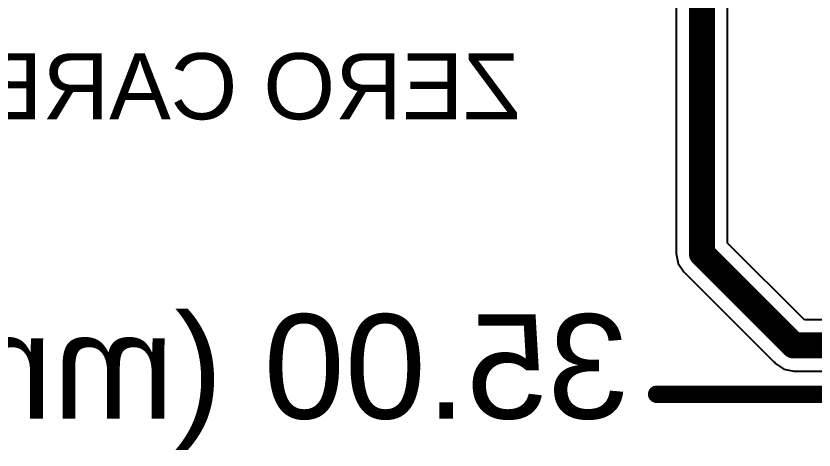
# Model space of a CAD drawing. Header units: inches. Extents: x -0.4 to 12.9, y -0.9 to 6.
# Drawn here: x 0.741 to 1.1994, y 1.6572 to 1.9066 of the extents above; entities that cross this region are included whole.
import ezdxf

# ---------------------------------------------------------------- set-up
doc = ezdxf.new("R2010")
doc.units = ezdxf.units.IN
doc.header["$MEASUREMENT"] = 0
doc.layers.add('Bottom Layer', color=5, linetype='Continuous')
doc.layers.add('Bottom Overlay', color=54, linetype='Continuous')
doc.styles.add('Arial', font='', dxfattribs={"height": 0.2})
doc.styles.get('Arial').set_extended_font_data('Arial')

msp = doc.modelspace()

# ---------------------------------------------------------------- linework, layer by layer
at = {"layer": 'Bottom Layer'}
for p, q in [((1.12017, 2.25595), (1.12017, 1.77005)), ((1.14973, 1.77617), (1.14973, 2.24983)), ((1.19382, 1.73209), (1.14973, 1.77617)), ((1.12017, 1.77005), (1.12129, 1.76439)), ((1.12129, 1.76439), (1.1245, 1.7596)), ((1.1245, 1.7596), (1.17618, 1.70791)), ((2.16318, 1.73209), (1.19382, 1.73209)), ((1.17618, 1.70791), (1.17681, 1.70749)), ((1.17681, 1.70749), (1.17724, 1.70685)), ((1.17724, 1.70685), (1.18204, 1.70365)), ((1.18204, 1.70365), (1.18769, 1.70252)), ((1.18769, 1.70252), (2.16931, 1.70252))]:
    msp.add_line(p, q, dxfattribs=at)
for points in [[(1.13495, 1.77005, 0.015, 0.015, 0), (1.13495, 2.25595, 0.015, 0.015, 0)], [(1.13495, 1.77005, 0.015, 0.015, 0), (1.18663, 1.71837, 0.015, 0.015, 0)], [(1.18769, 1.71731, 0.015, 0.015, 0), (2.16931, 1.71731, 0.015, 0.015, 0)]]:
    msp.add_lwpolyline(points, format="xyseb", dxfattribs=at)
for points in [[(1.1312, 1.77005, 0.0075, 0.0075, 1), (1.1387, 1.77005, 0.0075, 0.0075, 1)], [(1.1312, 1.77005, 0.0075, 0.0075, 1), (1.1387, 1.77005, 0.0075, 0.0075, 1)], [(1.18288, 1.71837, 0.0075, 0.0075, 1), (1.19038, 1.71837, 0.0075, 0.0075, 1)], [(1.18394, 1.71731, 0.0075, 0.0075, 1), (1.19144, 1.71731, 0.0075, 0.0075, 1)]]:
    msp.add_lwpolyline(points, format="xyseb", close=True, dxfattribs=at)
at = {"layer": 'Bottom Overlay'}
msp.add_lwpolyline([(1.10895, 1.68925, 0.01, 0.01, 0), (1.5949, 1.68925, 0.01, 0.01, 0)], format="xyseb", dxfattribs=at)
msp.add_lwpolyline([(1.10645, 1.68925, 0.005, 0.005, 1), (1.11145, 1.68925, 0.005, 0.005, 1)], format="xyseb", close=True, dxfattribs=at)

# ---------------------------------------------------------------- texts
at = {"layer": 'Bottom Overlay', "style": 'Arial', "text_generation_flag": 2}
for s, height, p in [('ZERO CARBON FOOTPRINT', 0.038, (1.03045, 1.84725)), ('35.00 (mm)', 0.06, (1.09295, 1.67525))]:
    msp.add_text(s, height=height, rotation=360, dxfattribs=at).set_placement(p)

doc.saveas('drawing.dxf')
